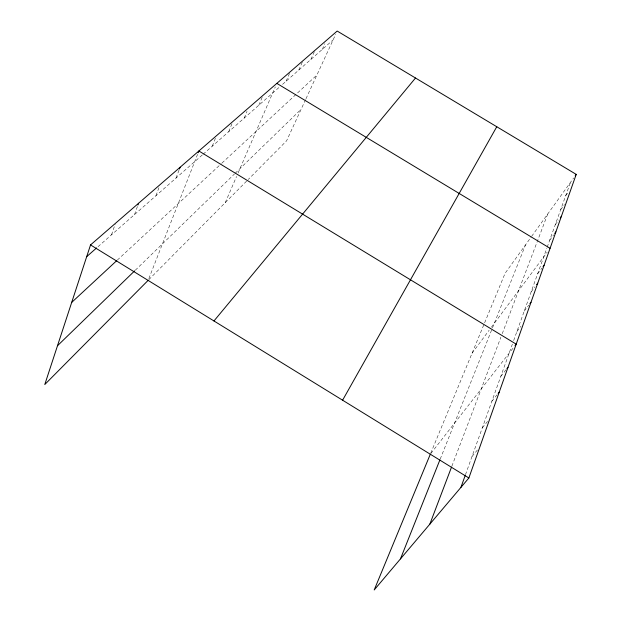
<?xml version="1.0" encoding="UTF-8"?>
<svg xmlns="http://www.w3.org/2000/svg" width="621" height="621" viewBox="0 0 621 621"><rect width="100%" height="100%" fill="white"/><g stroke="black" fill="none" stroke-linecap="round" stroke-linejoin="round"><path stroke-width="0.47" stroke-dasharray="3.1 2.33" d="M111.501 234.823L115.149 224.212M134.532 214.563L137.947 205.015M465.478 474.685L512.364 344.174M513.66 340.549L546.868 248.113M547.179 247.236L570.497 182.326M155.972 195.7L159.76 185.485M175.984 178.103L179.438 169.052M451.871 466.2L500.891 337.226M502.242 333.671L547.745 213.973M148.854 278.557L198.177 152.758M440.211 459.105L525.545 244.845M212.242 146.207L216.085 136.628M228.714 131.706L232.572 122.314M430.695 453.291L505.114 273.248L531.095 237.121M244.224 118.068L247.026 111.361M258.841 105.213L262.691 96.162M225.26 202.632L236.57 176.48M238.076 172.995L275.313 86.901M286.087 81.242L289.883 72.603M298.802 70.057L302.574 61.58M310.849 59.461L314.599 51.147M322.268 49.416L324.876 43.695M305.586 99.601L286.576 140.835L248.237 179.477M305.99 98.723L335.705 34.256M531.646 236.353L573.618 177.994M565.7 195.677L568.883 191.284M560.647 209.743L564.435 204.542M555.321 224.585L558.636 220.059M549.694 240.257L553.637 234.901M472.045 353.256L489.138 330.263M491.421 327.197L547.194 252.188M537.607 273.884L541.931 268.117M531.126 291.94L534.984 286.832M524.24 311.113L528.75 305.198M516.913 331.498L520.949 326.266M430.927 453.408L513.831 347.178M500.774 376.419L506.907 368.664M491.863 401.244L496.994 394.847M482.292 427.877L487.547 421.426M472.007 456.513L477.386 450.023M148.815 279.675L247.562 180.152M135.3 270.22L234.428 174.012M235.118 173.337L301.131 109.273M117.299 260.121L221.255 163.719M221.953 163.067L316.927 74.994M98.033 246.669L202.415 154.846M203.114 154.233L279.722 86.839M282.555 84.355L333.12 39.868"/><path stroke-width="0.93" d="M430.337 454.161L374.207 589.95L468.871 477.984L576.218 174.377L337.187 31.05L90.534 244.93L44.782 384.523L148.155 280.343M137.947 205.015L138.568 203.277M460.914 487.4L465.152 475.593M179.438 169.052L180.129 167.243M429.841 524.147L451.529 467.101M198.177 152.758L198.875 150.988L516.191 344.15L515.011 345.664M400.467 558.892L439.862 459.975M342.598 400.203L496.769 126.738M575.178 175.821L576.218 174.377M560.289 217.792L561.4 216.287M554.77 233.372L555.896 231.843M543.01 266.673L544.089 265.237M536.645 284.643L537.747 283.184M529.876 303.723L531.009 302.248M506.907 368.664L508.025 367.259M498.135 393.419L499.276 391.998M213.966 320.964L415.503 78.013M57.497 345.742L134.625 270.88M71.694 302.411L116.585 260.781M86.692 256.644L96.62 247.919M276.834 83.377L550.074 248.307M90.534 244.93L468.871 477.984"/></g></svg>
